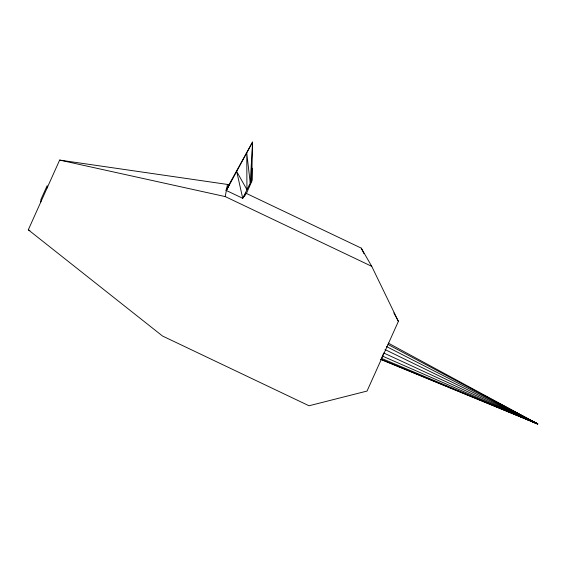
<?xml version="1.0" encoding="UTF-8"?>
<svg xmlns="http://www.w3.org/2000/svg" width="566" height="566" viewBox="0 0 566 566"><rect width="100%" height="100%" fill="white"/><g stroke="black" fill="none" stroke-linecap="round" stroke-linejoin="round"><path stroke-width="0.85" d="M246.252 193.869L251.7 181.509L251.778 168.314M40.844 201.92L40.879 199.621L47.148 185.676L47.112 187.976M249.613 184.926L249.521 186.681L249.281 184.976M371.735 266.331L225.226 196.586L227.468 184.438L59.656 160.086L28.3 229.81L162.513 336.02L309.015 405.765L367.037 391.064L398.393 321.346L371.735 266.331L361.271 248.134L245.955 193.232L242.722 198.291L226.35 190.509L229.018 185.174L227.468 184.438M251.7 181.509L252.57 142.045L225.947 190.176M381.788 357.62L383.727 352.986L537.7 423.955L388.304 343.109M244.54 196.374L245.955 193.232M226.35 190.509L252.57 142.045L250.257 183.165L242.722 198.291L236.73 171.583L246.939 189.645L246.762 153.046L250.257 183.165L251.962 180.25L251.955 168.06M226.096 190.459L229.018 185.174M59.656 160.086L225.226 196.586M380.571 359.353L537.7 423.955L503.478 405.765M380.699 359.191L537.7 423.955L388 344.482M381.328 358.32L537.7 423.955L524.364 417.107M493.885 405.405L496.318 406.438M497.946 407.124L500.379 408.157M505.247 410.216L508.494 411.588M510.115 412.274L537.7 423.955L386.401 346.505M382.715 356.205L537.7 423.955L527.385 418.897M523.982 417.892L537.7 423.955L384.986 349.54M28.3 229.81L29.899 230.518M527.307 419.116L537.7 423.955M519.659 414.687L522.793 416.3M485.593 396.257L487.149 397.084M491.819 399.568L493.368 400.388M497.259 402.461L501.929 404.938M393.823 312.892L398.393 321.346M361.271 248.134L363.938 253.632"/></g></svg>
